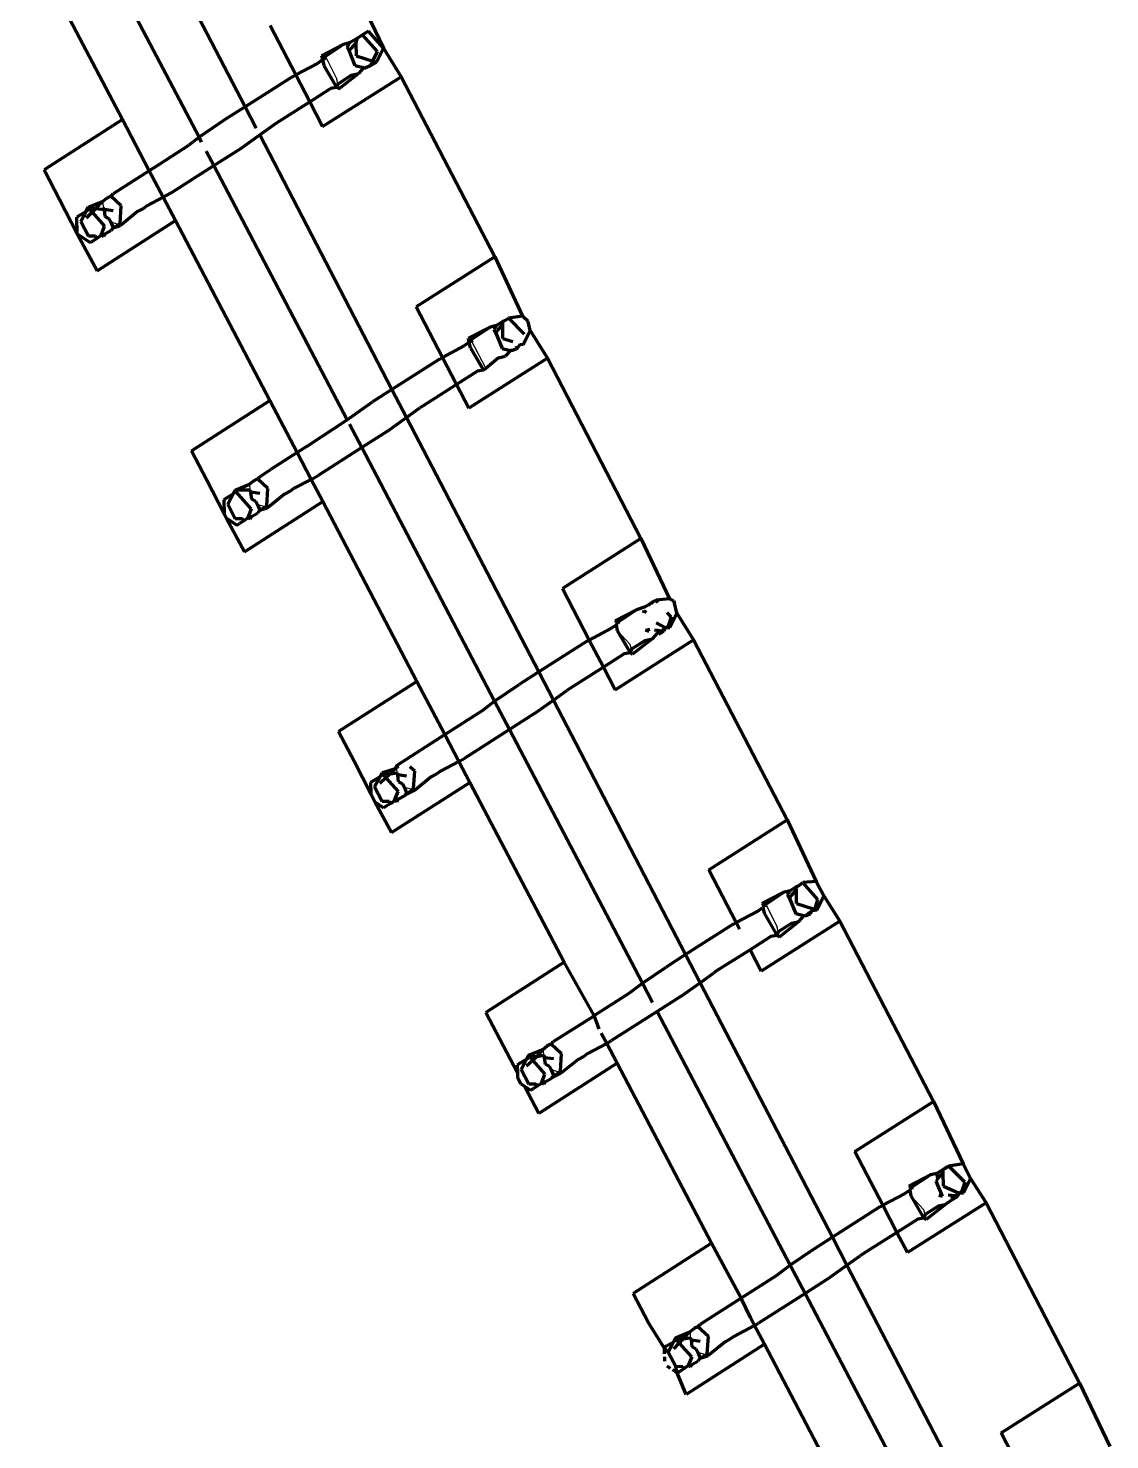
# Model space of a CAD drawing. Header units: millimetres. Extents: x 4307 to 31003, y 2809 to 20009.
# Drawn here: x 11785.19 to 11802.76, y 8576.82 to 8599.74 of the extents above; entities that cross this region are included whole.
import ezdxf

# ---------------------------------------------------------------- set-up
doc = ezdxf.new("R2010")
doc.units = ezdxf.units.MM
doc.layers.add('ProfileEdges', color=7, linetype='Continuous')

msp = doc.modelspace()

# ---------------------------------------------------------------- linework, layer by layer
for p, q in [((11789.995, 8599.268), (11789.956, 8599.292)), ((11789.995, 8599.268), (11790.031, 8599.258)), ((11790.031, 8599.258), (11790.201, 8598.908)), ((11790.18, 8598.807), (11790.219, 8598.831)), ((11790.219, 8598.831), (11790.201, 8598.908)), ((11786.399, 8596.923), (11786.403, 8596.898)), ((11786.403, 8596.898), (11786.407, 8596.827)), ((11786.662, 8596.553), (11786.531, 8596.59)), ((11786.689, 8596.537), (11786.662, 8596.553)), ((11792.34, 8594.703), (11792.379, 8594.678)), ((11792.379, 8594.678), (11792.623, 8594.211)), ((11788.784, 8592.334), (11788.792, 8592.238)), ((11789.046, 8591.964), (11788.915, 8592.001)), ((11789.074, 8591.948), (11789.046, 8591.964)), ((11794.759, 8589.957), (11794.97, 8589.73)), ((11794.949, 8589.628), (11794.988, 8589.653)), ((11794.988, 8589.653), (11794.97, 8589.73)), ((11791.168, 8587.745), (11791.172, 8587.719)), ((11791.172, 8587.719), (11791.176, 8587.649)), ((11791.43, 8587.375), (11791.3, 8587.411)), ((11791.458, 8587.359), (11791.43, 8587.375)), ((11797.184, 8585.49), (11797.354, 8585.14)), ((11797.333, 8585.039), (11797.372, 8585.064)), ((11797.372, 8585.064), (11797.354, 8585.14)), ((11793.552, 8583.156), (11793.556, 8583.13)), ((11793.556, 8583.13), (11793.56, 8583.06)), ((11793.815, 8582.785), (11793.684, 8582.822)), ((11793.842, 8582.77), (11793.815, 8582.785)), ((11799.528, 8580.779), (11799.739, 8580.551)), ((11799.718, 8580.45), (11799.757, 8580.475)), ((11799.757, 8580.475), (11799.739, 8580.551)), ((11795.936, 8578.567), (11795.94, 8578.541)), ((11795.94, 8578.541), (11795.944, 8578.47)), ((11796.199, 8578.196), (11796.068, 8578.233)), ((11796.227, 8578.18), (11796.199, 8578.196))]:
    msp.add_line(p, q)
at = {"layer": 'ProfileEdges', "lineweight": 211}
for p, q in [((11786.568, 8602.596), (11788.715, 8598.462)), ((11787.965, 8597.967), (11785.805, 8602.086)), ((11786.722, 8598.254), (11785.191, 8601.174)), ((11790.393, 8600.595), (11790.959, 8599.416)), ((11789.535, 8598.981), (11789.118, 8599.784)), ((11789.956, 8599.292), (11790.309, 8599.474)), ((11789.995, 8599.268), (11790.309, 8599.474)), ((11790.411, 8599.5), (11790.309, 8599.474)), ((11790.411, 8599.5), (11790.372, 8599.432)), ((11790.402, 8599.374), (11790.514, 8599.487)), ((11790.513, 8599.562), (11790.411, 8599.5)), ((11790.541, 8599.575), (11790.513, 8599.562)), ((11790.513, 8599.562), (11790.514, 8599.487)), ((11790.514, 8599.487), (11790.541, 8599.575)), ((11790.514, 8599.487), (11790.517, 8599.291)), ((11790.619, 8599.632), (11790.541, 8599.575)), ((11790.717, 8599.691), (11790.619, 8599.632)), ((11790.863, 8599.358), (11790.619, 8599.632)), ((11790.959, 8599.416), (11790.717, 8599.691)), ((11789.956, 8599.292), (11789.97, 8599.227)), ((11789.97, 8599.227), (11789.995, 8599.268)), ((11790.031, 8599.258), (11789.97, 8599.227)), ((11790.402, 8599.374), (11790.372, 8599.432)), ((11790.503, 8599.127), (11790.402, 8599.374)), ((11790.517, 8599.291), (11790.786, 8599.205)), ((11790.786, 8599.205), (11790.863, 8599.358)), ((11790.845, 8599.185), (11790.959, 8599.416)), ((11790.959, 8599.416), (11791.248, 8598.95)), ((11789.535, 8598.981), (11789.887, 8599.167)), ((11789.97, 8599.227), (11789.887, 8599.167)), ((11789.97, 8599.227), (11789.99, 8599.135)), ((11789.99, 8599.135), (11790.18, 8598.807)), ((11790.638, 8599.092), (11790.503, 8599.127)), ((11790.638, 8599.092), (11790.556, 8599.001)), ((11790.638, 8599.092), (11790.676, 8599.096)), ((11790.746, 8599.125), (11790.676, 8599.096)), ((11790.746, 8599.125), (11790.786, 8599.205)), ((11790.746, 8599.125), (11790.845, 8599.185)), ((11790.786, 8599.205), (11790.845, 8599.185)), ((11789.488, 8598.955), (11788.715, 8598.462)), ((11789.488, 8598.955), (11789.535, 8598.981)), ((11789.535, 8598.981), (11789.764, 8598.542)), ((11789.973, 8598.14), (11791.248, 8598.95)), ((11790.18, 8598.807), (11790.199, 8598.774)), ((11790.219, 8598.831), (11790.199, 8598.774)), ((11790.444, 8598.973), (11790.219, 8598.831)), ((11790.238, 8598.751), (11790.556, 8599.001)), ((11790.444, 8598.973), (11790.556, 8599.001)), ((11791.248, 8598.95), (11792.768, 8596.023)), ((11789.764, 8598.542), (11790.101, 8598.757)), ((11790.199, 8598.774), (11790.101, 8598.757)), ((11790.238, 8598.751), (11790.199, 8598.774)), ((11788.715, 8598.462), (11788.397, 8598.26)), ((11788.715, 8598.462), (11788.895, 8598.116)), ((11789.219, 8598.197), (11789.764, 8598.542)), ((11789.973, 8598.14), (11789.764, 8598.542)), ((11786.722, 8598.254), (11785.45, 8597.438)), ((11787.158, 8597.423), (11786.722, 8598.254)), ((11788.397, 8598.26), (11787.965, 8597.967)), ((11788.952, 8598.006), (11789.219, 8598.197)), ((11787.965, 8597.967), (11787.8, 8597.837)), ((11788.006, 8597.89), (11787.965, 8597.967)), ((11788.643, 8597.787), (11788.952, 8598.006)), ((11788.952, 8598.006), (11791.099, 8593.873)), ((11787.23, 8597.473), (11787.8, 8597.837)), ((11788.206, 8597.507), (11788.082, 8597.744)), ((11788.206, 8597.507), (11788.643, 8597.787)), ((11785.701, 8596.959), (11785.45, 8597.438)), ((11787.158, 8597.423), (11786.572, 8597.05)), ((11787.23, 8597.473), (11787.158, 8597.423)), ((11787.158, 8597.423), (11787.383, 8596.992)), ((11787.514, 8597.065), (11788.206, 8597.507)), ((11790.37, 8593.379), (11788.206, 8597.507)), ((11785.988, 8596.401), (11785.701, 8596.959)), ((11786.399, 8596.923), (11786.468, 8596.979)), ((11786.531, 8597.008), (11786.468, 8596.979)), ((11786.531, 8597.008), (11786.572, 8597.05)), ((11786.701, 8596.851), (11786.531, 8597.008)), ((11787.117, 8596.853), (11787.383, 8596.992)), ((11787.383, 8596.992), (11787.514, 8597.065)), ((11787.383, 8596.992), (11787.582, 8596.613)), ((11786.131, 8596.763), (11786.022, 8596.697)), ((11786.047, 8596.597), (11786.131, 8596.763)), ((11786.131, 8596.763), (11786.165, 8596.83)), ((11786.186, 8596.798), (11786.131, 8596.763)), ((11786.228, 8596.75), (11786.132, 8596.653)), ((11786.165, 8596.83), (11786.399, 8596.923)), ((11786.165, 8596.83), (11786.29, 8596.812)), ((11786.186, 8596.798), (11786.228, 8596.75)), ((11786.228, 8596.75), (11786.29, 8596.812)), ((11786.228, 8596.75), (11786.43, 8596.523)), ((11786.29, 8596.812), (11786.399, 8596.923)), ((11786.29, 8596.812), (11786.425, 8596.793)), ((11786.425, 8596.793), (11786.407, 8596.827)), ((11786.568, 8596.773), (11786.425, 8596.793)), ((11786.425, 8596.793), (11786.437, 8596.682)), ((11786.682, 8596.569), (11786.701, 8596.851)), ((11786.968, 8596.759), (11786.712, 8596.552)), ((11787.061, 8596.811), (11786.968, 8596.759)), ((11787.117, 8596.853), (11787.061, 8596.811)), ((11786.022, 8596.697), (11785.982, 8596.667)), ((11785.988, 8596.401), (11785.982, 8596.667)), ((11786.047, 8596.597), (11786.17, 8596.361)), ((11786.31, 8595.797), (11787.582, 8596.613)), ((11786.374, 8596.377), (11786.43, 8596.523)), ((11786.503, 8596.644), (11786.437, 8596.682)), ((11786.531, 8596.59), (11786.503, 8596.644)), ((11786.531, 8596.59), (11786.569, 8596.499)), ((11786.569, 8596.499), (11786.532, 8596.451)), ((11786.569, 8596.499), (11786.662, 8596.553)), ((11786.569, 8596.499), (11786.689, 8596.537)), ((11786.662, 8596.553), (11786.682, 8596.569)), ((11786.689, 8596.537), (11786.682, 8596.569)), ((11786.712, 8596.552), (11786.689, 8596.537)), ((11787.582, 8596.613), (11789.113, 8593.693)), ((11785.988, 8596.401), (11786.196, 8596.259)), ((11786.31, 8595.797), (11785.988, 8596.401)), ((11786.284, 8596.359), (11786.17, 8596.361)), ((11786.239, 8596.282), (11786.196, 8596.259)), ((11786.31, 8596.33), (11786.239, 8596.282)), ((11786.31, 8596.33), (11786.284, 8596.359)), ((11786.31, 8596.33), (11786.374, 8596.377)), ((11786.374, 8596.377), (11786.412, 8596.357)), ((11786.432, 8596.396), (11786.412, 8596.357)), ((11786.432, 8596.396), (11786.532, 8596.451)), ((11792.768, 8596.023), (11791.493, 8595.213)), ((11792.768, 8596.023), (11793.221, 8595.062)), ((11791.92, 8594.392), (11791.493, 8595.213)), ((11792.795, 8594.91), (11792.693, 8594.885)), ((11792.795, 8594.91), (11792.756, 8594.843)), ((11792.897, 8594.973), (11792.795, 8594.91)), ((11792.898, 8594.919), (11792.814, 8594.832)), ((11792.925, 8594.985), (11792.897, 8594.973)), ((11792.898, 8594.919), (11792.897, 8594.973)), ((11792.902, 8594.702), (11792.898, 8594.919)), ((11792.925, 8594.985), (11792.989, 8595.027)), ((11793.221, 8595.062), (11792.989, 8595.027)), ((11792.989, 8595.027), (11793.248, 8594.769)), ((11793.313, 8594.974), (11793.221, 8595.062)), ((11793.343, 8594.827), (11793.313, 8594.974)), ((11792.34, 8594.703), (11792.693, 8594.885)), ((11792.354, 8594.638), (11792.34, 8594.703)), ((11792.379, 8594.678), (11792.354, 8594.638)), ((11792.415, 8594.669), (11792.354, 8594.638)), ((11792.693, 8594.885), (11792.379, 8594.678)), ((11792.756, 8594.843), (11792.787, 8594.785)), ((11792.814, 8594.832), (11792.787, 8594.785)), ((11792.787, 8594.785), (11792.888, 8594.538)), ((11792.902, 8594.702), (11793.062, 8594.65)), ((11793.343, 8594.827), (11793.229, 8594.596)), ((11793.343, 8594.827), (11793.623, 8594.379)), ((11791.92, 8594.392), (11792.272, 8594.578)), ((11792.354, 8594.638), (11792.272, 8594.578)), ((11792.375, 8594.546), (11792.354, 8594.638)), ((11792.375, 8594.546), (11792.584, 8594.185)), ((11792.888, 8594.538), (11793.022, 8594.503)), ((11793.022, 8594.503), (11792.94, 8594.412)), ((11793.061, 8594.507), (11793.022, 8594.503)), ((11793.13, 8594.536), (11793.061, 8594.507)), ((11793.146, 8594.559), (11793.101, 8594.544)), ((11793.13, 8594.536), (11793.146, 8594.559)), ((11793.178, 8594.604), (11793.146, 8594.559)), ((11793.229, 8594.596), (11793.178, 8594.604)), ((11791.872, 8594.366), (11791.099, 8593.873)), ((11791.872, 8594.366), (11791.92, 8594.392)), ((11791.92, 8594.392), (11792.148, 8593.953)), ((11793.623, 8594.379), (11792.348, 8593.569)), ((11792.623, 8594.211), (11792.584, 8594.185)), ((11792.828, 8594.384), (11792.623, 8594.211)), ((11792.828, 8594.384), (11792.94, 8594.412)), ((11795.143, 8591.452), (11793.623, 8594.379)), ((11792.486, 8594.167), (11792.148, 8593.953)), ((11792.584, 8594.185), (11792.486, 8594.167)), ((11791.099, 8593.873), (11790.781, 8593.67)), ((11791.099, 8593.873), (11791.336, 8593.417)), ((11792.148, 8593.953), (11791.604, 8593.608)), ((11792.348, 8593.569), (11792.148, 8593.953)), ((11787.841, 8592.877), (11789.113, 8593.693)), ((11789.557, 8592.846), (11789.113, 8593.693)), ((11790.37, 8593.379), (11790.781, 8593.67)), ((11791.336, 8593.417), (11791.553, 8593.574)), ((11791.604, 8593.608), (11791.553, 8593.574)), ((11789.722, 8592.952), (11790.37, 8593.379)), ((11790.607, 8592.929), (11790.409, 8593.306)), ((11791.027, 8593.197), (11791.336, 8593.417)), ((11791.336, 8593.417), (11793.484, 8589.284)), ((11791.027, 8593.197), (11790.607, 8592.929)), ((11788.092, 8592.398), (11787.841, 8592.877)), ((11789.557, 8592.846), (11789.139, 8592.579)), ((11789.722, 8592.952), (11789.557, 8592.846)), ((11789.557, 8592.846), (11789.785, 8592.412)), ((11790.607, 8592.929), (11789.898, 8592.476)), ((11792.766, 8588.81), (11790.607, 8592.929)), ((11788.371, 8591.854), (11788.092, 8592.398)), ((11788.853, 8592.39), (11788.784, 8592.334)), ((11788.916, 8592.419), (11788.853, 8592.39)), ((11788.916, 8592.419), (11788.956, 8592.461)), ((11789.085, 8592.262), (11788.916, 8592.419)), ((11788.956, 8592.461), (11789.139, 8592.579)), ((11789.502, 8592.264), (11789.785, 8592.412)), ((11789.785, 8592.412), (11789.898, 8592.476)), ((11789.785, 8592.412), (11789.974, 8592.052)), ((11788.406, 8592.108), (11788.522, 8592.178)), ((11788.431, 8592.007), (11788.522, 8592.178)), ((11788.522, 8592.178), (11788.554, 8592.238)), ((11788.57, 8592.209), (11788.522, 8592.178)), ((11788.554, 8592.238), (11788.784, 8592.334)), ((11788.792, 8592.238), (11788.554, 8592.238)), ((11788.814, 8591.933), (11788.57, 8592.209)), ((11788.809, 8592.204), (11788.792, 8592.238)), ((11788.952, 8592.184), (11788.809, 8592.204)), ((11788.821, 8592.093), (11788.809, 8592.204)), ((11789.066, 8591.98), (11789.085, 8592.262)), ((11789.353, 8592.17), (11789.096, 8591.962)), ((11789.353, 8592.17), (11789.445, 8592.222)), ((11789.445, 8592.222), (11789.502, 8592.264)), ((11788.406, 8592.108), (11788.367, 8592.078)), ((11788.367, 8592.078), (11788.371, 8591.854)), ((11788.431, 8592.007), (11788.554, 8591.771)), ((11788.702, 8591.236), (11789.974, 8592.052)), ((11788.814, 8591.933), (11788.758, 8591.788)), ((11788.887, 8592.055), (11788.821, 8592.093)), ((11788.915, 8592.001), (11788.887, 8592.055)), ((11788.915, 8592.001), (11788.953, 8591.91)), ((11788.953, 8591.91), (11788.916, 8591.862)), ((11788.953, 8591.91), (11789.046, 8591.964)), ((11788.953, 8591.91), (11789.074, 8591.948)), ((11789.046, 8591.964), (11789.066, 8591.98)), ((11789.074, 8591.948), (11789.066, 8591.98)), ((11789.096, 8591.962), (11789.074, 8591.948)), ((11791.505, 8589.132), (11789.974, 8592.052)), ((11788.407, 8591.786), (11788.371, 8591.854)), ((11788.407, 8591.786), (11788.58, 8591.67)), ((11788.702, 8591.236), (11788.407, 8591.786)), ((11788.669, 8591.77), (11788.554, 8591.771)), ((11788.58, 8591.67), (11788.623, 8591.693)), ((11788.695, 8591.74), (11788.623, 8591.693)), ((11788.695, 8591.74), (11788.669, 8591.77)), ((11788.695, 8591.74), (11788.758, 8591.788)), ((11788.816, 8591.807), (11788.758, 8591.788)), ((11788.796, 8591.768), (11788.758, 8591.788)), ((11788.816, 8591.807), (11788.796, 8591.768)), ((11788.816, 8591.807), (11788.916, 8591.862)), ((11795.143, 8591.452), (11793.868, 8590.642)), ((11795.143, 8591.452), (11795.605, 8590.473)), ((11794.304, 8589.803), (11793.868, 8590.642)), ((11795.21, 8590.34), (11795.071, 8590.294)), ((11795.282, 8590.383), (11795.21, 8590.34)), ((11795.282, 8590.383), (11795.268, 8590.36)), ((11795.336, 8590.421), (11795.282, 8590.383)), ((11795.31, 8590.396), (11795.336, 8590.421)), ((11795.336, 8590.421), (11795.388, 8590.453)), ((11795.605, 8590.473), (11795.388, 8590.453)), ((11795.424, 8590.413), (11795.388, 8590.453)), ((11795.67, 8590.438), (11795.605, 8590.473)), ((11795.67, 8590.438), (11795.688, 8590.403)), ((11795.728, 8590.238), (11795.688, 8590.403)), ((11794.724, 8590.114), (11795.071, 8590.294)), ((11794.763, 8590.089), (11794.724, 8590.114)), ((11794.763, 8590.089), (11794.74, 8590.042)), ((11795.071, 8590.294), (11794.763, 8590.089)), ((11794.8, 8590.08), (11794.763, 8590.089)), ((11795.195, 8590.237), (11795.189, 8590.283)), ((11795.22, 8590.28), (11795.195, 8590.237)), ((11795.388, 8590.08), (11795.542, 8590.001)), ((11795.632, 8590.18), (11795.568, 8590.251)), ((11795.632, 8590.18), (11795.586, 8590.03)), ((11795.728, 8590.238), (11795.614, 8590.007)), ((11795.728, 8590.238), (11795.998, 8589.808)), ((11794.304, 8589.803), (11794.656, 8589.988)), ((11794.74, 8590.042), (11794.656, 8589.988)), ((11794.74, 8590.042), (11794.759, 8589.957)), ((11794.759, 8589.957), (11794.949, 8589.628)), ((11795.21, 8589.97), (11795.272, 8589.948)), ((11795.272, 8589.948), (11795.26, 8589.997)), ((11795.407, 8589.914), (11795.325, 8589.823)), ((11795.363, 8589.968), (11795.485, 8589.955)), ((11795.485, 8589.955), (11795.407, 8589.914)), ((11795.434, 8589.896), (11795.514, 8589.946)), ((11795.542, 8590.001), (11795.485, 8589.955)), ((11795.485, 8589.955), (11795.514, 8589.946)), ((11795.542, 8590.001), (11795.514, 8589.946)), ((11795.586, 8590.03), (11795.542, 8590.001)), ((11795.542, 8590.001), (11795.614, 8590.007)), ((11794.257, 8589.777), (11793.484, 8589.284)), ((11794.257, 8589.777), (11794.304, 8589.803)), ((11794.304, 8589.803), (11794.532, 8589.363)), ((11794.723, 8588.997), (11795.998, 8589.808)), ((11794.949, 8589.628), (11794.968, 8589.595)), ((11794.988, 8589.653), (11794.968, 8589.595)), ((11795.212, 8589.795), (11794.988, 8589.653)), ((11795.325, 8589.823), (11795.007, 8589.573)), ((11795.212, 8589.795), (11795.325, 8589.823)), ((11797.518, 8586.881), (11795.998, 8589.808)), ((11794.87, 8589.578), (11794.532, 8589.363)), ((11794.968, 8589.595), (11794.87, 8589.578)), ((11794.968, 8589.595), (11795.007, 8589.573)), ((11793.484, 8589.284), (11793.165, 8589.081)), ((11793.484, 8589.284), (11793.72, 8588.828)), ((11794.532, 8589.363), (11793.988, 8589.018)), ((11794.723, 8588.997), (11794.532, 8589.363)), ((11791.505, 8589.132), (11790.233, 8588.316)), ((11791.958, 8588.268), (11791.505, 8589.132)), ((11792.766, 8588.81), (11793.165, 8589.081)), ((11793.72, 8588.828), (11793.937, 8588.985)), ((11793.988, 8589.018), (11793.937, 8588.985)), ((11792.569, 8588.658), (11792.766, 8588.81)), ((11793.007, 8588.35), (11792.766, 8588.81)), ((11793.412, 8588.608), (11793.72, 8588.828)), ((11793.72, 8588.828), (11795.868, 8584.695)), ((11791.958, 8588.268), (11792.569, 8588.658)), ((11793.412, 8588.608), (11793.007, 8588.35)), ((11790.484, 8587.837), (11790.233, 8588.316)), ((11791.181, 8587.77), (11791.958, 8588.268)), ((11791.958, 8588.268), (11792.186, 8587.833)), ((11793.007, 8588.35), (11792.283, 8587.887)), ((11795.166, 8584.232), (11793.007, 8588.35)), ((11790.755, 8587.307), (11790.484, 8587.837)), ((11791.886, 8587.675), (11792.186, 8587.833)), ((11792.186, 8587.833), (11792.283, 8587.887)), ((11792.186, 8587.833), (11792.365, 8587.491)), ((11790.791, 8587.519), (11790.906, 8587.589)), ((11790.816, 8587.418), (11790.906, 8587.589)), ((11791.002, 8587.566), (11790.901, 8587.474)), ((11790.906, 8587.589), (11790.938, 8587.649)), ((11790.906, 8587.589), (11790.954, 8587.62)), ((11791.172, 8587.719), (11790.938, 8587.649)), ((11790.938, 8587.649), (11791.074, 8587.631)), ((11790.954, 8587.62), (11791.002, 8587.566)), ((11791.074, 8587.631), (11791.002, 8587.566)), ((11791.002, 8587.566), (11791.198, 8587.344)), ((11791.168, 8587.745), (11791.074, 8587.631)), ((11791.074, 8587.631), (11791.176, 8587.649)), ((11791.168, 8587.745), (11791.181, 8587.77)), ((11791.211, 8587.755), (11791.168, 8587.745)), ((11791.181, 8587.77), (11791.172, 8587.719)), ((11791.194, 8587.614), (11791.176, 8587.649)), ((11791.337, 8587.595), (11791.194, 8587.614)), ((11791.206, 8587.503), (11791.194, 8587.614)), ((11791.469, 8587.673), (11791.39, 8587.746)), ((11791.451, 8587.39), (11791.469, 8587.673)), ((11791.737, 8587.581), (11791.481, 8587.373)), ((11791.829, 8587.633), (11791.737, 8587.581)), ((11791.886, 8587.675), (11791.829, 8587.633)), ((11790.791, 8587.519), (11790.751, 8587.489)), ((11790.751, 8587.489), (11790.755, 8587.307)), ((11790.816, 8587.418), (11790.939, 8587.182)), ((11791.093, 8586.675), (11792.365, 8587.491)), ((11791.142, 8587.198), (11791.198, 8587.344)), ((11791.271, 8587.466), (11791.206, 8587.503)), ((11791.3, 8587.411), (11791.271, 8587.466)), ((11791.3, 8587.411), (11791.337, 8587.32)), ((11791.328, 8587.295), (11791.43, 8587.375)), ((11791.328, 8587.295), (11791.458, 8587.359)), ((11791.43, 8587.375), (11791.451, 8587.39)), ((11791.458, 8587.359), (11791.451, 8587.39)), ((11791.481, 8587.373), (11791.458, 8587.359)), ((11793.896, 8584.571), (11792.365, 8587.491)), ((11790.823, 8587.175), (11790.755, 8587.307)), ((11790.823, 8587.175), (11790.964, 8587.08)), ((11791.093, 8586.675), (11790.823, 8587.175)), ((11791.053, 8587.18), (11790.939, 8587.182)), ((11791.007, 8587.104), (11790.964, 8587.08)), ((11791.079, 8587.151), (11791.007, 8587.104)), ((11791.079, 8587.151), (11791.053, 8587.18)), ((11791.079, 8587.151), (11791.142, 8587.198)), ((11791.2, 8587.218), (11791.142, 8587.198)), ((11791.18, 8587.178), (11791.142, 8587.198)), ((11791.2, 8587.218), (11791.18, 8587.178)), ((11791.2, 8587.218), (11791.3, 8587.272)), ((11791.337, 8587.32), (11791.3, 8587.272)), ((11791.3, 8587.272), (11791.328, 8587.295)), ((11796.243, 8586.07), (11797.518, 8586.881)), ((11797.518, 8586.881), (11797.989, 8585.884)), ((11796.688, 8585.214), (11796.243, 8586.07)), ((11797.564, 8585.732), (11797.455, 8585.705)), ((11797.525, 8585.665), (11797.564, 8585.732)), ((11797.666, 8585.794), (11797.564, 8585.732)), ((11797.667, 8585.739), (11797.583, 8585.654)), ((11797.694, 8585.807), (11797.666, 8585.794)), ((11797.667, 8585.739), (11797.666, 8585.794)), ((11797.67, 8585.524), (11797.667, 8585.739)), ((11797.694, 8585.807), (11797.772, 8585.864)), ((11797.989, 8585.884), (11797.772, 8585.864)), ((11798.016, 8585.59), (11797.772, 8585.864)), ((11798.112, 8585.649), (11797.989, 8585.884)), ((11797.455, 8585.705), (11797.109, 8585.525)), ((11797.109, 8585.525), (11797.148, 8585.5)), ((11797.148, 8585.5), (11797.123, 8585.46)), ((11797.148, 8585.5), (11797.455, 8585.705)), ((11797.148, 8585.5), (11797.184, 8585.49)), ((11797.525, 8585.665), (11797.555, 8585.607)), ((11797.583, 8585.654), (11797.555, 8585.607)), ((11797.555, 8585.607), (11797.656, 8585.359)), ((11797.67, 8585.524), (11797.939, 8585.437)), ((11797.97, 8585.441), (11798.016, 8585.59)), ((11798.112, 8585.649), (11797.998, 8585.418)), ((11798.112, 8585.649), (11798.373, 8585.236)), ((11796.688, 8585.214), (11797.04, 8585.399)), ((11797.04, 8585.399), (11797.123, 8585.46)), ((11797.123, 8585.46), (11797.143, 8585.368)), ((11797.143, 8585.368), (11797.333, 8585.039)), ((11797.791, 8585.325), (11797.656, 8585.359)), ((11797.709, 8585.233), (11797.791, 8585.325)), ((11797.791, 8585.325), (11797.829, 8585.328)), ((11797.869, 8585.366), (11797.829, 8585.328)), ((11797.829, 8585.328), (11797.898, 8585.357)), ((11797.923, 8585.406), (11797.869, 8585.366)), ((11797.898, 8585.357), (11797.869, 8585.366)), ((11797.898, 8585.357), (11797.923, 8585.406)), ((11797.97, 8585.441), (11797.923, 8585.406)), ((11797.998, 8585.418), (11797.923, 8585.406)), ((11797.939, 8585.437), (11797.97, 8585.441)), ((11797.97, 8585.441), (11797.998, 8585.418)), ((11796.641, 8585.187), (11795.868, 8584.695)), ((11796.641, 8585.187), (11796.688, 8585.214)), ((11796.743, 8585.109), (11796.688, 8585.214)), ((11798.373, 8585.236), (11797.098, 8584.426)), ((11797.333, 8585.039), (11797.352, 8585.006)), ((11797.372, 8585.064), (11797.352, 8585.006)), ((11797.596, 8585.206), (11797.372, 8585.064)), ((11797.391, 8584.983), (11797.709, 8585.233)), ((11797.596, 8585.206), (11797.709, 8585.233)), ((11798.373, 8585.236), (11799.893, 8582.309)), ((11797.254, 8584.989), (11796.916, 8584.775)), ((11797.352, 8585.006), (11797.254, 8584.989)), ((11797.352, 8585.006), (11797.391, 8584.983)), ((11795.868, 8584.695), (11795.55, 8584.492)), ((11795.868, 8584.695), (11796.105, 8584.239)), ((11796.916, 8584.775), (11796.372, 8584.429)), ((11797.098, 8584.426), (11796.916, 8584.775)), ((11793.896, 8584.571), (11792.624, 8583.755)), ((11794.383, 8583.705), (11793.896, 8584.571)), ((11795.166, 8584.232), (11795.55, 8584.492)), ((11796.105, 8584.239), (11796.321, 8584.395)), ((11796.372, 8584.429), (11796.321, 8584.395)), ((11794.953, 8584.069), (11795.166, 8584.232)), ((11795.333, 8583.915), (11795.166, 8584.232)), ((11795.796, 8584.019), (11796.105, 8584.239)), ((11796.105, 8584.239), (11798.252, 8580.106)), ((11794.383, 8583.705), (11794.953, 8584.069)), ((11795.796, 8584.019), (11795.408, 8583.771)), ((11793.138, 8582.775), (11792.624, 8583.755)), ((11794.359, 8583.687), (11793.725, 8583.283)), ((11794.383, 8583.705), (11794.359, 8583.687)), ((11794.465, 8583.485), (11794.383, 8583.705)), ((11795.408, 8583.771), (11794.667, 8583.298)), ((11797.567, 8579.654), (11795.408, 8583.771)), ((11793.552, 8583.156), (11793.621, 8583.211)), ((11793.684, 8583.24), (11793.621, 8583.211)), ((11793.684, 8583.24), (11793.725, 8583.283)), ((11793.854, 8583.084), (11793.684, 8583.24)), ((11794.27, 8583.085), (11794.587, 8583.253)), ((11794.587, 8583.253), (11794.499, 8583.42)), ((11794.587, 8583.253), (11794.667, 8583.298)), ((11794.587, 8583.253), (11794.756, 8582.93)), ((11793.175, 8582.93), (11793.284, 8582.996)), ((11793.2, 8582.829), (11793.284, 8582.996)), ((11793.284, 8582.996), (11793.318, 8583.062)), ((11793.284, 8582.996), (11793.339, 8583.031)), ((11793.386, 8582.977), (11793.285, 8582.885)), ((11793.318, 8583.062), (11793.552, 8583.156)), ((11793.318, 8583.062), (11793.459, 8583.042)), ((11793.339, 8583.031), (11793.386, 8582.977)), ((11793.459, 8583.042), (11793.386, 8582.977)), ((11793.386, 8582.977), (11793.583, 8582.755)), ((11793.459, 8583.042), (11793.552, 8583.156)), ((11793.459, 8583.042), (11793.56, 8583.06)), ((11793.56, 8583.06), (11793.578, 8583.026)), ((11793.578, 8583.026), (11793.721, 8583.006)), ((11793.59, 8582.914), (11793.578, 8583.026)), ((11793.835, 8582.801), (11793.854, 8583.084)), ((11794.121, 8582.991), (11793.865, 8582.784)), ((11794.213, 8583.043), (11794.121, 8582.991)), ((11794.27, 8583.085), (11794.213, 8583.043)), ((11793.175, 8582.93), (11793.135, 8582.9)), ((11793.135, 8582.9), (11793.138, 8582.775)), ((11793.138, 8582.775), (11793.14, 8582.699)), ((11793.2, 8582.829), (11793.323, 8582.593)), ((11794.756, 8582.93), (11793.484, 8582.114)), ((11793.526, 8582.609), (11793.583, 8582.755)), ((11793.655, 8582.877), (11793.59, 8582.914)), ((11793.684, 8582.822), (11793.655, 8582.877)), ((11793.684, 8582.822), (11793.721, 8582.731)), ((11793.713, 8582.705), (11793.815, 8582.785)), ((11793.713, 8582.705), (11793.842, 8582.77)), ((11793.815, 8582.785), (11793.835, 8582.801)), ((11793.842, 8582.77), (11793.835, 8582.801)), ((11793.865, 8582.784), (11793.842, 8582.77)), ((11794.756, 8582.93), (11796.287, 8580.01)), ((11793.193, 8582.596), (11793.14, 8582.699)), ((11793.193, 8582.596), (11793.253, 8582.556)), ((11793.253, 8582.556), (11793.349, 8582.491)), ((11793.484, 8582.114), (11793.253, 8582.556)), ((11793.437, 8582.591), (11793.323, 8582.593)), ((11793.391, 8582.514), (11793.349, 8582.491)), ((11793.463, 8582.562), (11793.391, 8582.514)), ((11793.463, 8582.562), (11793.437, 8582.591)), ((11793.463, 8582.562), (11793.526, 8582.609)), ((11793.585, 8582.629), (11793.526, 8582.609)), ((11793.564, 8582.589), (11793.526, 8582.609)), ((11793.585, 8582.629), (11793.564, 8582.589)), ((11793.585, 8582.629), (11793.684, 8582.683)), ((11793.721, 8582.731), (11793.684, 8582.683)), ((11793.684, 8582.683), (11793.713, 8582.705)), ((11798.618, 8581.499), (11799.893, 8582.309)), ((11799.893, 8582.309), (11800.374, 8581.295)), ((11799.073, 8580.625), (11798.618, 8581.499)), ((11799.948, 8581.143), (11799.846, 8581.117)), ((11800.05, 8581.205), (11799.948, 8581.143)), ((11799.967, 8581.065), (11799.948, 8581.143)), ((11800.051, 8581.151), (11799.967, 8581.065)), ((11800.104, 8581.242), (11800.05, 8581.205)), ((11800.051, 8581.151), (11800.05, 8581.205)), ((11800.055, 8580.935), (11800.051, 8581.151)), ((11800.078, 8581.218), (11800.142, 8581.26)), ((11800.104, 8581.242), (11800.142, 8581.26)), ((11800.374, 8581.295), (11800.142, 8581.26)), ((11800.401, 8581.001), (11800.142, 8581.26)), ((11800.496, 8581.059), (11800.374, 8581.295)), ((11799.493, 8580.935), (11799.846, 8581.117)), ((11799.532, 8580.911), (11799.493, 8580.935)), ((11799.532, 8580.911), (11799.508, 8580.868)), ((11799.846, 8581.117), (11799.532, 8580.911)), ((11799.568, 8580.901), (11799.532, 8580.911)), ((11799.967, 8581.065), (11799.939, 8581.017)), ((11800.041, 8580.77), (11799.939, 8581.017)), ((11800.055, 8580.935), (11800.311, 8580.823)), ((11800.401, 8581.001), (11800.355, 8580.851)), ((11800.496, 8581.059), (11800.382, 8580.829)), ((11800.496, 8581.059), (11800.748, 8580.665)), ((11799.073, 8580.625), (11799.425, 8580.81)), ((11799.508, 8580.868), (11799.425, 8580.81)), ((11799.508, 8580.868), (11799.528, 8580.779)), ((11799.528, 8580.779), (11799.718, 8580.45)), ((11799.979, 8580.791), (11800.041, 8580.77)), ((11800.203, 8580.717), (11800.093, 8580.644)), ((11800.254, 8580.777), (11800.132, 8580.79)), ((11800.283, 8580.768), (11800.175, 8580.736)), ((11800.203, 8580.717), (11800.283, 8580.768)), ((11800.311, 8580.823), (11800.254, 8580.777)), ((11800.283, 8580.768), (11800.254, 8580.777)), ((11800.311, 8580.823), (11800.283, 8580.768)), ((11800.355, 8580.851), (11800.311, 8580.823)), ((11800.311, 8580.823), (11800.382, 8580.829)), ((11799.025, 8580.598), (11798.252, 8580.106)), ((11799.025, 8580.598), (11799.073, 8580.625)), ((11799.073, 8580.625), (11799.301, 8580.185)), ((11800.748, 8580.665), (11799.473, 8579.855)), ((11799.718, 8580.45), (11799.737, 8580.417)), ((11799.757, 8580.475), (11799.737, 8580.417)), ((11799.981, 8580.617), (11799.757, 8580.475)), ((11800.093, 8580.644), (11799.776, 8580.394)), ((11799.981, 8580.617), (11800.093, 8580.644)), ((11800.748, 8580.665), (11802.268, 8577.738)), ((11799.639, 8580.4), (11799.301, 8580.185)), ((11799.737, 8580.417), (11799.639, 8580.4)), ((11799.737, 8580.417), (11799.776, 8580.394)), ((11796.287, 8580.01), (11795.015, 8579.194)), ((11796.287, 8580.01), (11796.768, 8579.116)), ((11798.252, 8580.106), (11797.934, 8579.903)), ((11798.252, 8580.106), (11798.489, 8579.65)), ((11799.301, 8580.185), (11798.757, 8579.84)), ((11799.473, 8579.855), (11799.301, 8580.185)), ((11797.934, 8579.903), (11797.567, 8579.654)), ((11798.489, 8579.65), (11798.706, 8579.806)), ((11798.757, 8579.84), (11798.706, 8579.806)), ((11797.567, 8579.654), (11797.337, 8579.48)), ((11797.809, 8579.193), (11797.567, 8579.654)), ((11798.18, 8579.43), (11798.489, 8579.65)), ((11798.489, 8579.65), (11800.636, 8575.516)), ((11797.337, 8579.48), (11796.768, 8579.116)), ((11798.18, 8579.43), (11797.809, 8579.193)), ((11795.266, 8578.716), (11795.015, 8579.194)), ((11796.768, 8579.116), (11796.109, 8578.694)), ((11796.921, 8578.801), (11796.768, 8579.116)), ((11797.809, 8579.193), (11797.051, 8578.709)), ((11799.967, 8575.076), (11797.809, 8579.193)), ((11795.52, 8578.31), (11795.266, 8578.716)), ((11795.936, 8578.567), (11796.006, 8578.622)), ((11796.069, 8578.651), (11796.006, 8578.622)), ((11796.069, 8578.651), (11796.109, 8578.694)), ((11796.238, 8578.494), (11796.069, 8578.651)), ((11796.654, 8578.496), (11796.988, 8578.673)), ((11796.988, 8578.673), (11796.921, 8578.801)), ((11796.988, 8578.673), (11797.051, 8578.709)), ((11796.988, 8578.673), (11797.148, 8578.37)), ((11795.559, 8578.34), (11795.669, 8578.406)), ((11795.584, 8578.24), (11795.669, 8578.406)), ((11795.669, 8578.406), (11795.702, 8578.473)), ((11795.723, 8578.441), (11795.669, 8578.406)), ((11795.765, 8578.393), (11795.669, 8578.296)), ((11795.702, 8578.473), (11795.936, 8578.567)), ((11795.702, 8578.473), (11795.827, 8578.456)), ((11795.765, 8578.393), (11795.723, 8578.441)), ((11795.827, 8578.456), (11795.765, 8578.393)), ((11795.967, 8578.166), (11795.765, 8578.393)), ((11795.827, 8578.456), (11795.936, 8578.567)), ((11795.827, 8578.456), (11795.944, 8578.47)), ((11795.944, 8578.47), (11795.962, 8578.437)), ((11795.962, 8578.437), (11796.105, 8578.416)), ((11795.974, 8578.325), (11795.962, 8578.437)), ((11796.219, 8578.212), (11796.238, 8578.494)), ((11796.505, 8578.402), (11796.249, 8578.195)), ((11796.598, 8578.454), (11796.505, 8578.402)), ((11796.654, 8578.496), (11796.598, 8578.454)), ((11795.559, 8578.34), (11795.52, 8578.31)), ((11795.52, 8578.31), (11795.522, 8578.211)), ((11795.584, 8578.24), (11795.52, 8578.31)), ((11795.523, 8578.164), (11795.524, 8578.091)), ((11795.584, 8578.24), (11795.707, 8578.004)), ((11797.148, 8578.37), (11795.876, 8577.554)), ((11795.967, 8578.166), (11795.911, 8578.02)), ((11796.04, 8578.287), (11795.974, 8578.325)), ((11796.068, 8578.233), (11796.04, 8578.287)), ((11796.068, 8578.233), (11796.106, 8578.142)), ((11796.106, 8578.142), (11796.199, 8578.196)), ((11796.106, 8578.142), (11796.227, 8578.18)), ((11796.199, 8578.196), (11796.219, 8578.212)), ((11796.227, 8578.18), (11796.219, 8578.212)), ((11796.249, 8578.195), (11796.227, 8578.18)), ((11798.679, 8575.449), (11797.148, 8578.37)), ((11795.563, 8578.016), (11795.618, 8577.979)), ((11795.653, 8577.956), (11795.733, 8577.902)), ((11795.822, 8578.002), (11795.707, 8578.004)), ((11795.733, 8577.902), (11795.707, 8578.004)), ((11795.847, 8577.973), (11795.776, 8577.925)), ((11795.847, 8577.973), (11795.822, 8578.002)), ((11795.847, 8577.973), (11795.911, 8578.02)), ((11795.911, 8578.02), (11795.949, 8578)), ((11795.969, 8578.039), (11795.949, 8578)), ((11795.969, 8578.039), (11796.069, 8578.094)), ((11796.106, 8578.142), (11796.069, 8578.094)), ((11795.733, 8577.902), (11795.776, 8577.925)), ((11795.876, 8577.554), (11795.733, 8577.902)), ((11800.993, 8576.928), (11802.268, 8577.738)), ((11802.268, 8577.738), (11802.758, 8576.706)), ((11801.457, 8576.035), (11800.993, 8576.928))]:
    msp.add_line(p, q, dxfattribs=at)

doc.saveas('drawing.dxf')
